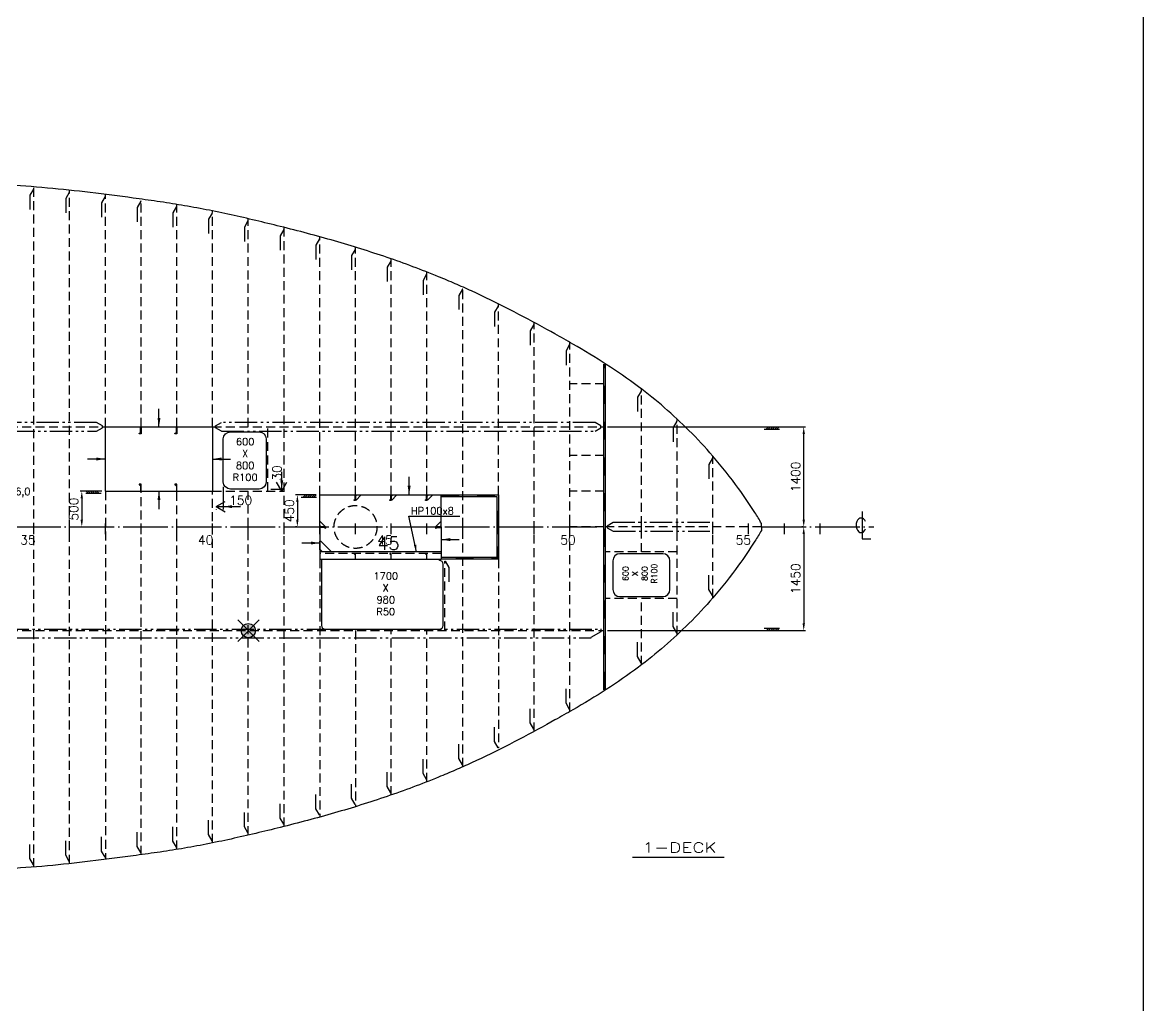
# Model space of a CAD drawing. Extents: x -86245 to 167090, y -69122 to 58950.
# Drawn here: x 25026 to 40714, y 14726 to 28477 of the extents above; entities that cross this region are included whole.
import ezdxf
from ezdxf.enums import TextEntityAlignment as Align

# ---------------------------------------------------------------- set-up
doc = ezdxf.new("R2010")
doc.units = 0
doc.header["$LTSCALE"] = 250
for name, pattern in [('CENTER', [3, 2.5, -0.25, 0, -0.25]), ('DASHED', [0.75, 0.5, -0.25]), ('JERNB', [2, 1, -1]), ('PHANTOM', [2.1, 1.25, -0.2, 0.125, -0.2, 0.125, -0.2])]:
    doc.linetypes.add(name, pattern=pattern)
doc.layers.get('0').update_dxf_attribs({"linetype": 'CONTINUOUS'})
doc.layers.get('DEFPOINTS').update_dxf_attribs({"linetype": 'CONTINUOUS'})
for name, color, linetype in [('POSNR', 2, 'CONTINUOUS'), ('S0CO1', 1, 'CONTINUOUS'), ('S0CO2', 2, 'CONTINUOUS'), ('S0CO5', 4, 'CONTINUOUS'), ('S0DA1', 1, 'DASHED'), ('S0DA3', 3, 'DASHED'), ('S0DIM', 2, 'CONTINUOUS'), ('S0PH1', 1, 'PHANTOM'), ('S0TX2', 2, 'CONTINUOUS'), ('U0CO1', 1, 'CONTINUOUS')]:
    doc.layers.add(name, color=color, linetype=linetype)
doc.styles.add('18', font='romans', dxfattribs={"height": 180})
doc.styles.add('ROMANS', font='romans.shx', dxfattribs={"height": 125})
doc.dimstyles.new('ROAR', dxfattribs={"dimscale": 0.4, "dimtxt": 150, "dimasz": 2.4, "dimexe": 100, "dimexo": 100, "dimgap": 400, "dimtad": 0, "dimdsep": 46, "dimtxsty": 'ROMANS', "dimblk1": 'PILB', "dimblk2": 'PILC', "dimsah": 1, "dimcen": 0, "dimclrd": 1, "dimclre": 1, "dimclrt": 2, "dimadec": 0, "dimazin": 0, "dimtfac": 1, "dimtmove": 2, "dimatfit": 3, "dimldrblk": 'PILB', "dimfxl": 100, "dimtvp": 100, "dimtolj": 1, "dimarcsym": 0})
doc.dimstyles.get("Standard").update_dxf_attribs({"dimscale": 50, "dimtxt": 125, "dimasz": 2, "dimexe": 0.5, "dimexo": 1, "dimgap": 1, "dimtad": 1, "dimdsep": 46, "dimtxsty": 'ROMANS', "dimcen": 1.5, "dimclrd": 1, "dimclre": 1, "dimclrt": 2, "dimazin": 2, "dimtfac": 1, "dimtmove": 2, "dimatfit": 3, "dimfxl": 1, "dimtvp": 100, "dimtolj": 1, "dimarcsym": 0})

# ---------------------------------------------------------------- blocks, each defined once
blk = doc.blocks.new('A$C775A635E')
at = {"layer": 'S0CO1', "color": 6}
blk.add_lwpolyline([(0, 0), (0, 58450), (-41050, 58450), (-41050, 0)], close=True, dxfattribs=at)
blk = doc.blocks.new('CL-MERKE')
at = {"layer": 'POSNR'}
blk.add_lwpolyline([(0, 191), (0, -191), (121, -191)], dxfattribs=at)
at = {"layer": 'POSNR', "style": 'ROMANS'}
blk.add_text('C', height=200, dxfattribs=at).set_placement((-107, -102))
blk = doc.blocks.new('A$C1D7675B8')
at = {"layer": 'S0TX2', "color": 1, "linetype": 'CENTER'}
for p, q in [((21500, 0), (30476, 0)), ((32680, 0), (34251, 0))]:
    blk.add_line(p, q, dxfattribs=at)
at = {"layer": 'S0TX2', "color": 2, "linetype": 'Continuous'}
for p, q in [((22500, -100), (22500, 50)), ((23000, -100), (23000, 50)), ((23500, -100), (23500, 50)), ((24000, -100), (24000, 50)), ((24500, -100), (24500, 50)), ((25000, -100), (25000, 50)), ((25500, -100), (25500, 50)), ((26000, -100), (26000, 50)), ((26500, -100), (26500, 50)), ((27000, -100), (27000, 50)), ((27500, -100), (27500, 50)), ((28000, -100), (28000, 50)), ((28500, -100), (28500, 50)), ((29000, -100), (29000, 50)), ((29500, -100), (29500, 50)), ((30000, -100), (30000, 50)), ((30500, -100), (30500, 50)), ((31000, -100), (31000, 50)), ((31500, -100), (31500, 50)), ((32000, -100), (32000, 50)), ((32500, -100), (32500, 50)), ((33000, -100), (33000, 50)), ((33500, -100), (33500, 50))]:
    blk.add_line(p, q, dxfattribs=at)
at = {"layer": 'S0CO1'}
blk.add_blockref('CL-MERKE', (34088, 26), dxfattribs=at)
at = {"layer": 'S0CO1', "color": 2, "linetype": 'ByBlock', "style": 'ROMANS'}
for s, p in [('35', (22308, -245)), ('40', (24796, -245)), ('45', (27306, -245)), ('50', (29866, -245)), ('55', (32320, -245))]:
    blk.add_text(s, height=125, dxfattribs=at).set_placement(p)
blk = doc.blocks.new('PLDIM2')
at = {"layer": 'S0TX2', "style": 'ROMANS'}
for s, p in [('P', (-19, 0)), ('L', (23, 0))]:
    blk.add_text(s, height=100, dxfattribs=at).set_placement(p)
blk.add_attdef('XX.X', (168, -1), '', height=100, dxfattribs=at)
blk = doc.blocks.new('PILL-O-U')
at = {"layer": 'S0TX2'}
h = blk.add_hatch(color=256, dxfattribs=at)
h.paths.add_polyline_path([(1, -1), (0, -1), (0, -100, 0.198881), (71, -71)])
h.paths.add_polyline_path([(0, -1), (-70, -71, 0.196266), (0, -100)])
h.paths.add_polyline_path([(0, -1), (0, 0), (-71, 71, 0.198912), (-100, 0, 0.201592), (-70, -71)])
h.paths.add_polyline_path([(0, 100, 0.198881), (-71, 71), (0, 0)])
h.paths.add_polyline_path([(71, 70, 0.201624), (0, 100), (0, 0), (1, -1)])
h.paths.add_polyline_path([(71, 70), (1, -1), (71, -71, 0.198912), (100, 0, 0.196235)])
at = {"layer": 'S0CO2'}
for p, q in [((151, -151), (-149, 149)), ((-149, -151), (151, 149))]:
    blk.add_line(p, q, dxfattribs=at)
blk.add_circle((0, 0), 100, dxfattribs=at)
blk = doc.blocks.new('HP80x7')
at = {"color": 0, "linetype": 'ByBlock'}
blk.add_lwpolyline([(17, -80, 0.773344), (19, -73), (8, -66, -0.267949), (6, -63), (6, 0), (0, 0), (0, -80), (17, -80)], format="xyb", dxfattribs=at)
blk = doc.blocks.new('HP100x7')
at = {"color": 0}
blk.add_lwpolyline([(0, 0), (0, -100), (20, -100, 0.767327), (24, -89), (10, -79, -0.267949), (7, -75), (7, 0)], format="xyb", close=True, dxfattribs=at)
blk = doc.blocks.new('SNIP-1')
at = {"color": 0, "linetype": 'PHANTOM'}
blk.add_lwpolyline([(0, 0), (0, -5), (87, -55), (287, -55)], dxfattribs=at)
blk = doc.blocks.new('KNE150')
at = {"layer": 'S0CO1', "color": 0}
blk.add_lwpolyline([(30, 0), (150, 0), (150, -15), (15, -150), (0, -150), (0, -30, 0.414214)], format="xyb", close=True, dxfattribs=at)
blk = doc.blocks.new('*D203')
at = {"layer": 'DEFPOINTS', "color": 0, "transparency": 16777216}
for p in [(30476, 1400), (33271, 1400), (33311, 0)]:
    blk.add_point(p, dxfattribs=at)
at = {"layer": 'S0TX2', "color": 1, "lineweight": -2, "transparency": 16777216}
for p, q in [((30526, 1400), (33296, 1400)), ((33271, 100), (33271, 1300)), ((33261, 0), (33246, 0))]:
    blk.add_line(p, q, dxfattribs=at)
at = {"layer": 'S0TX2', "color": 1, "transparency": 16777216}
for points in [[(33255, 1300), (33288, 1300), (33271, 1400)], [(33255, 100), (33288, 100), (33271, 0)]]:
    blk.add_solid(points, dxfattribs=at)
at = {"layer": 'S0TX2', "color": 2, "transparency": 16777216, "insert": (33159, 700), "char_height": 125, "attachment_point": 5, "rotation": 90, "style": 'ROMANS'}
blk.add_mtext('\\A1;1400', dxfattribs=at)
blk = doc.blocks.new('*D204')
at = {"layer": 'DEFPOINTS', "color": 0, "transparency": 16777216}
for p in [(33311, 0), (30476, -1450), (33271, -1450)]:
    blk.add_point(p, dxfattribs=at)
at = {"layer": 'S0TX2', "color": 1, "lineweight": -2, "transparency": 16777216}
for p, q in [((33261, 0), (33246, 0)), ((33271, -100), (33271, -1350)), ((30526, -1450), (33296, -1450))]:
    blk.add_line(p, q, dxfattribs=at)
at = {"layer": 'S0TX2', "color": 1, "transparency": 16777216}
for points in [[(33255, -100), (33288, -100), (33271, 0)], [(33255, -1350), (33288, -1350), (33271, -1450)]]:
    blk.add_solid(points, dxfattribs=at)
at = {"layer": 'S0TX2', "color": 2, "transparency": 16777216, "insert": (33159, -725), "char_height": 125, "attachment_point": 5, "rotation": 90, "style": 'ROMANS'}
blk.add_mtext('\\A1;1450', dxfattribs=at)
blk = doc.blocks.new('PILC')
at = {"color": 1, "linetype": 'ByBlock'}
blk.add_line((0, 0), (-250, 0), dxfattribs=at)
blk.add_solid([(-125, 21), (-125, -21), (0, 0)], dxfattribs=at)
blk = doc.blocks.new('*D207')
at = {"layer": 'DEFPOINTS', "color": 0, "transparency": 16777216}
for p in [(23500, 500), (23179, 0), (23170, 0)]:
    blk.add_point(p, dxfattribs=at)
at = {"layer": 'S0DIM', "color": 1, "lineweight": -2, "transparency": 16777216}
for p, q in [((23450, 500), (23145, 500)), ((23170, 400), (23170, 100)), ((23129, 0), (23145, 0))]:
    blk.add_line(p, q, dxfattribs=at)
at = {"layer": 'S0DIM', "color": 1, "transparency": 16777216}
for points in [[(23153, 400), (23186, 400), (23170, 500)], [(23153, 100), (23186, 100), (23170, 0)]]:
    blk.add_solid(points, dxfattribs=at)
at = {"layer": 'S0DIM', "color": 2, "transparency": 16777216, "insert": (23057, 250), "char_height": 125, "attachment_point": 5, "rotation": 90, "style": 'ROMANS'}
blk.add_mtext('\\A1;500', dxfattribs=at)
blk = doc.blocks.new('ST10011')
at = {"layer": 'S0CO1'}
for p, q in [((4.24, 0.65), (-0.08, 0.65)), ((0, 0), (0.65, 0.65)), ((0.6, 0), (1.25, 0.65)), ((1.2, 0), (1.85, 0.65)), ((1.8, 0), (2.45, 0.65)), ((2.4, 0), (3.05, 0.65)), ((3, 0), (3.65, 0.65))]:
    blk.add_line(p, q, dxfattribs=at)
blk = doc.blocks.new('*D208')
at = {"layer": 'DEFPOINTS', "color": 0, "transparency": 16777216}
for p in [(26500, 450), (26227, 0), (26186, 0)]:
    blk.add_point(p, dxfattribs=at)
at = {"layer": 'S0DIM', "color": 1, "lineweight": -2, "transparency": 16777216}
for p, q in [((26450, 450), (26161, 450)), ((26186, 350), (26186, 100)), ((26177, 0), (26161, 0))]:
    blk.add_line(p, q, dxfattribs=at)
at = {"layer": 'S0DIM', "color": 1, "transparency": 16777216}
for points in [[(26170, 350), (26203, 350), (26186, 450)], [(26170, 100), (26203, 100), (26186, 0)]]:
    blk.add_solid(points, dxfattribs=at)
at = {"layer": 'S0DIM', "color": 2, "transparency": 16777216, "insert": (26074, 225), "char_height": 125, "attachment_point": 5, "rotation": 90, "style": 'ROMANS'}
blk.add_mtext('\\A1;450', dxfattribs=at)
blk = doc.blocks.new('PILB')
at = {"color": 1}
for q in [(130, 75), (130, -75)]:
    blk.add_line((0, 0), q, dxfattribs=at)
at = {"color": 1, "linetype": 'ByBlock'}
blk.add_line((0, 0), (250, 0), dxfattribs=at)
blk = doc.blocks.new('*D209')
at = {"layer": 'DEFPOINTS', "color": 0, "transparency": 16777216}
for p in [(25775, 530), (25938, 500), (25968, 530)]:
    blk.add_point(p, dxfattribs=at)
at = {"layer": 'S0DIM', "color": 1, "lineweight": -2, "transparency": 16777216}
for p, q in [((25815, 530), (26008, 530)), ((25968, 531), (25968, 532)), ((25968, 500), (25968, 530)), ((25968, 499), (25968, 498)), ((25978, 500), (26008, 500))]:
    blk.add_line(p, q, dxfattribs=at)
at = {"layer": 'S0DIM', "color": 1, "lineweight": -2, "transparency": 16777216, "xscale": 0.9600000000000001, "yscale": 0.9600000000000001, "zscale": 0.9600000000000001}
for name, p, rotation in [('PILB', (25968, 500), 90), ('PILC', (25968, 530), 270)]:
    blk.add_blockref(name, p, dxfattribs=dict(at, rotation=rotation))
at = {"layer": 'S0DIM', "color": 2, "transparency": 16777216, "insert": (25901, 755), "char_height": 125, "attachment_point": 5, "rotation": 90, "style": 'ROMANS'}
blk.add_mtext('\\A1;30', dxfattribs=at)
blk = doc.blocks.new('*D210')
at = {"layer": 'DEFPOINTS', "color": 0, "transparency": 16777216}
for p in [(25150, 603), (25050, 289), (25150, 284)]:
    blk.add_point(p, dxfattribs=at)
at = {"layer": 'S0DIM', "color": 1, "lineweight": -2, "transparency": 16777216}
for p, q in [((25150, 563), (25150, 244)), ((25049, 284), (25048, 284)), ((25050, 284), (25150, 284)), ((25050, 249), (25050, 244)), ((25151, 284), (25152, 284))]:
    blk.add_line(p, q, dxfattribs=at)
at = {"layer": 'S0DIM', "color": 1, "lineweight": -2, "transparency": 16777216, "xscale": 0.9600000000000001, "yscale": 0.9600000000000001, "zscale": 0.9600000000000001}
blk.add_blockref('PILB', (25050, 284), dxfattribs=at)
at = {"layer": 'S0DIM', "color": 1, "lineweight": -2, "transparency": 16777216, "xscale": 0.9600000000000001, "yscale": 0.9600000000000001, "zscale": 0.9600000000000001, "rotation": 180}
blk.add_blockref('PILC', (25150, 284), dxfattribs=at)
at = {"layer": 'S0DIM', "color": 2, "transparency": 16777216, "insert": (25393, 372), "char_height": 125, "attachment_point": 5, "style": 'ROMANS'}
blk.add_mtext('\\A1;150', dxfattribs=at)
blk = doc.blocks.new('A$C404861FC')
at = {"layer": 'S0CO1', "color": 8}
for p, q in [((30476, -2278.703), (30476, 2278.703)), ((30500, -2278.703), (30500, 2278.703)), ((28200, -350), (26500, -350)), ((28175, -470), (28175, -450))]:
    blk.add_line(p, q, dxfattribs=at)
at = {"layer": 'S0CO1', "color": 8, "linetype": 'JERNB'}
blk.add_line((30488, -2278.703), (30488, 2278.703), dxfattribs=at)
at = {"layer": 'S0CO1', "color": 8}
blk.add_lwpolyline([(25650, 530), (25250, 530, -0.414213562), (25150, 630), (25150, 1230, -0.414213562), (25250, 1330), (25650, 1330, -0.414213562), (25750, 1230), (25750, 630, -0.414213562)], format="xyb", close=True, dxfattribs=at)
for points in [[(28200, 450), (29000, 450), (29000, -450), (28200, -450)], [(28200, 426), (28976, 426), (28976, -426), (28200, -426)]]:
    blk.add_lwpolyline(points, dxfattribs=at)
at = {"layer": 'S0CO1', "color": 8, "linetype": 'JERNB', "flags": 128}
blk.add_lwpolyline([(28200, 438), (28988, 438), (28988, -438), (28200, -438)], dxfattribs=at)
at = {"layer": 'S0CO5', "color": 8}
for p, q in [((23500, 1400), (25000, 1400)), ((23500, 500), (23500, 1400)), ((25000, 1400), (25000, 500)), ((23500, 500), (25000, 500)), ((26500, 0), (26500, 450)), ((26500, 450), (28200, 450)), ((28200, 0), (28200, 450)), ((26500, 0), (26500, -450)), ((28200, 0), (28200, -450)), ((26500, -450), (28200, -450))]:
    blk.add_line(p, q, dxfattribs=at)
at = {"layer": 'S0CO5', "color": 8, "flags": 128}
for points in [[(32680, 0), (32680, 50, 0.006613), (32587.676, 200, 0.015262), (32360, 536.058, 0.021822), (32000, 990.888, 0.018542), (31665.357, 1350, 0.017615), (31323.365, 1667.571, 0.017453), (30960, 1960.411, 0.018682), (30509.1, 2272.894, 0.01108), (30040.406, 2558, 0.002294), (29915.461, 2629.496, 0.00167), (29789.949, 2700), (29733.014, 2731.625), (29676, 2763.106, 0.006599), (29154.914, 3041.134, 0.011709), (28624, 3299.899, 0.005479), (28393.941, 3402.411, 0.005153), (28161.729, 3500, 0.01486), (27440.988, 3769.517, 0.011968), (26706.836, 4000, 0.005337), (26327.816, 4104.729, 0.003498), (25947, 4202.751, 0.006889), (25258.281, 4364.849, 0.012589), (24563.771, 4500, 0.00591), (24226.498, 4552.771, 0.002299), (23888.402, 4600, 0.003441), (23289.082, 4676.705, 0.007398), (22688.238, 4740.396, 0.009377), (22085.639, 4783.896, 0.013328)], [(32680, 0), (32680, -50, -0.006613), (32587.676, -200, -0.015262), (32360, -536.058, -0.021822), (32000, -990.888, -0.018542), (31665.357, -1350, -0.017615), (31323.365, -1667.571, -0.017453), (30960, -1960.411, -0.018682), (30509.1, -2272.894, -0.01108), (30040.406, -2558, -0.002294), (29915.461, -2629.496, -0.00167), (29789.949, -2700), (29733.014, -2731.625), (29676, -2763.106, -0.006599), (29154.914, -3041.134, -0.011709), (28624, -3299.899, -0.005479), (28393.941, -3402.411, -0.005153), (28161.729, -3500, -0.01486), (27440.988, -3769.517, -0.011968), (26706.836, -4000, -0.005337), (26327.816, -4104.729, -0.003498), (25947, -4202.751, -0.006889), (25258.281, -4364.849, -0.012589), (24563.771, -4500, -0.00591), (24226.498, -4552.771, -0.002299), (23888.402, -4600, -0.003441), (23289.082, -4676.705, -0.007398), (22688.238, -4740.396, -0.009377), (22085.639, -4783.896, -0.013328)]]:
    blk.add_lwpolyline(points, format="xyb", dxfattribs=at)
at = {"layer": 'S0DA1', "color": 8}
for p, q in [((22500, -4756.426), (22500, 4756.426)), ((23000, -4709.592), (23000, 4709.592)), ((23500, 1400), (23500, 4650.666)), ((24000, 1400), (24000, 4584.761)), ((24500, 1400), (24500, 4510.605)), ((25000, 1400), (25000, 4419.355)), ((25500, 1400), (25500, 4310.236)), ((26000, -4189.449), (26000, 4189.449)), ((26500, 450), (26500, 4058.232)), ((27000, 450), (27000, 3912.586)), ((27500, 450), (27500, 3749.269)), ((28000, 450), (28000, 3564.753)), ((28500, 0), (28500, 3355.903)), ((29000, 450), (29000, 3119.833)), ((29500, -2858.993), (29500, 2858.993)), ((30000, -2581.288), (30000, 2581.288)), ((30476, 2000), (30000, 2000)), ((31000, -350), (31000, 1930.181)), ((31500, -1509.157), (31500, 1509.157)), ((25775, 500), (25775, 1400)), ((30476, 1000), (30000, 1000)), ((32000, -990.888), (32000, 990.888)), ((23500, 500), (23500, -4650.666)), ((24000, -4584.761), (24000, 500)), ((24500, -4510.605), (24500, 500)), ((25000, -4419.355), (25000, 500)), ((25000, 500), (26000, 500)), ((25500, -4310.236), (25500, 500)), ((30476, 500), (30000, 500)), ((28500, -3355.903), (28500, 0)), ((30476, 0), (30000, 0)), ((28200, -370), (26500, -370)), ((26500, -450), (26500, -4058.232)), ((29000, -450), (29000, -3089.818)), ((31500, -350), (30500, -350)), ((28250, -1450), (28250, -480)), ((31500, -1000), (30500, -1000)), ((31000, -1930.181), (31000, -1000)), ((27000, -1450), (27000, -3912.586)), ((27500, -3749.269), (27500, -1450)), ((28000, -3564.753), (28000, -1450))]:
    blk.add_line(p, q, dxfattribs=at)
blk.add_circle((27000, 0), 300, dxfattribs=at)
at = {"layer": 'S0DA3', "color": 8}
for p, q in [((21024, 1400), (23500, 1400)), ((25000, 1400), (30476, 1400)), ((32680, 0), (30500, 0)), ((21024, -1450), (30476, -1450))]:
    blk.add_line(p, q, dxfattribs=at)
at = {"layer": 'S0PH1', "color": 8}
for p, q in [((21067.644, -1429.903), (30434.318, -1429.903)), ((21206.208, -1549.903), (30295.754, -1549.903))]:
    blk.add_line(p, q, dxfattribs=at)
for points in [[(23375.065, 1460), (21148.935, 1460), (21066.663, 1412.5), (21066.663, 1387.5), (21148.935, 1340), (23375.065, 1340)], [(23375.065, 1340), (23457.337, 1387.5), (23457.337, 1412.5), (23375.065, 1460)], [(25124.935, 1340), (25042.663, 1387.5), (25042.663, 1412.5), (25124.935, 1460)], [(30351.065, 1460), (25124.935, 1460)], [(30351.065, 1340), (30433.337, 1387.5), (30433.337, 1412.5), (30351.065, 1460)], [(25124.935, 1340), (30351.065, 1340)], [(31956.966, 60), (30604.19, 60), (30521.918, 12.5), (30521.918, -12.5), (30604.19, -60), (31956.966, -60)], [(30433.337, -1425), (30433.337, -1465), (30294.773, -1545)]]:
    blk.add_lwpolyline(points, dxfattribs=at)
at = {"layer": 'S0TX2', "color": 1}
blk.add_line((32156.744, -4624.374), (30874.425, -4624.374), dxfattribs=at)
at = {"layer": 'U0CO1', "color": 8}
blk.add_lwpolyline([(26525, -450), (26525, -1379.903, 0.414213562), (26575, -1429.903), (28175, -1429.903, 0.414213562), (28225, -1379.903), (28225, -520, 0.414213562), (28175, -470)], format="xyb", dxfattribs=at)
blk.add_lwpolyline([(30700, -375, 0.414213562), (30600, -475), (30600, -875, 0.414213562), (30700, -975), (31300, -975, 0.414213562), (31400, -875), (31400, -475, 0.414213562), (31300, -375)], format="xyb", close=True, dxfattribs=at)
at = {"layer": 'S0CO1', "color": 8}
for name, p, rotation in [('SNIP-1', (22500, 4726.411), 270), ('SNIP-1', (23000, 4679.578), 270), ('SNIP-1', (23500, 4620.651), 270), ('SNIP-1', (24000, 4554.746), 270), ('SNIP-1', (24500, 4480.59), 270), ('SNIP-1', (25000, 4389.34), 270), ('SNIP-1', (25500, 4280.222), 270), ('SNIP-1', (26000, 4159.434), 270), ('SNIP-1', (26500, 4028.217), 270), ('SNIP-1', (27000, 3882.571), 270), ('SNIP-1', (27500, 3719.254), 270), ('SNIP-1', (28000, 3534.738), 270), ('SNIP-1', (28500, 3325.888), 270), ('SNIP-1', (29000, 3089.818), 270), ('SNIP-1', (29500, 2828.978), 270), ('SNIP-1', (30000, 2551.273), 270), ('SNIP-1', (31000, 1900.166), 270), ('PILC', (24250, 1400), 270), ('SNIP-1', (31500, 1479.142), 270), ('PILC', (25000, 950), 180), ('SNIP-1', (32000, 960.873), 270), ('PILC', (27750, 450), 270), ('PILC', (24250, 500), 90), ('PILC', (28200, -177.118), 180), ('KNE150', (26500, -350), 90)]:
    blk.add_blockref(name, p, dxfattribs=dict(at, rotation=rotation))
for name, p, xscale, yscale, zscale, rotation in [('ST10011', (32928.223, 1400), 50, 50, 50, 180), ('ST10011', (23230.977, 500), -50, 50, 50, 180), ('ST10011', (26450, 450), 50, 50, 50, 180), ('KNE150', (26500, 0), 0.5, 0.5, 0.5, 90.0000000000016), ('KNE150', (28200, 0), -0.5, 0.5, 0.5, 269.9999999999984)]:
    blk.add_blockref(name, p, dxfattribs=dict(at, xscale=xscale, yscale=yscale, zscale=zscale, rotation=rotation))
for name, p in [('PILC', (23500, 950)), ('PILC', (26500, -225)), ('PILL-O-U', (25500, -1450))]:
    blk.add_blockref(name, p, dxfattribs=at)
blk.add_blockref('PLDIM2', (22070.331, 447.059), dxfattribs=at).add_auto_attribs({'XX.X': '6,0'})
for name, p, xscale, yscale, zscale in [('KNE150', (27000, 450), 0.5, 0.5, 0.5), ('KNE150', (27500, 450), 0.5, 0.5, 0.5), ('KNE150', (28000, 450), 0.5, 0.5, 0.5), ('ST10011', (32928.223, -1450), -50, 50, 50)]:
    blk.add_blockref(name, p, dxfattribs=dict(at, xscale=xscale, yscale=yscale, zscale=zscale))
at = {"layer": 'S0CO1', "color": 8, "xscale": -1}
for p, rotation in [((28251.03, -480), 90), ((32000, -960.873), 270), ((31500, -1479.142), 270), ((31000, -1900.166), 270), ((30000, -2551.273), 270), ((29500, -2828.978), 270), ((29000, -3089.818), 270), ((28500, -3325.888), 270), ((28000, -3534.738), 270), ((27500, -3719.254), 270), ((27000, -3882.571), 270), ((26500, -4028.217), 270), ((26000, -4159.434), 270), ((25500, -4280.222), 270), ((24500, -4480.59), 270), ((25000, -4389.34), 270), ((23500, -4620.651), 270), ((24000, -4554.746), 270), ((22500, -4726.411), 270), ((23000, -4679.578), 270)]:
    blk.add_blockref('SNIP-1', p, dxfattribs=dict(at, rotation=rotation))
at = {"layer": 'S0CO2', "color": 8, "xscale": -1}
for name, p in [('HP100x7', (24000, 1400)), ('HP100x7', (24500, 1400)), ('HP80x7', (27000, 450)), ('HP80x7', (27500, 450)), ('HP80x7', (28000, 450))]:
    blk.add_blockref(name, p, dxfattribs=at)
at = {"layer": 'S0CO2', "color": 8}
for name, p, rotation in [('HP100x7', (24000, 500), 180), ('HP100x7', (24500, 500), 180), ('HP80x7', (28200, 0), 269.999999999998), ('HP80x7', (27000, -450), 180), ('HP80x7', (27500, -450), 180), ('HP80x7', (28000, -450), 180)]:
    blk.add_blockref(name, p, dxfattribs=dict(at, rotation=rotation))
at = {"layer": 'S0CO2', "color": 8, "xscale": -1, "rotation": 90}
blk.add_blockref('HP80x7', (26500, 0), dxfattribs=at)
at = {"layer": 'S0CO1', "color": 8, "linetype": 'Continuous', "style": '18'}
blk.add_text('45', height=180, dxfattribs=at).set_placement((27306.396, -320.115))
at = {"layer": 'S0TX2', "style": 'ROMANS'}
blk.add_text('HP100x8', height=100, dxfattribs=at).set_placement((27776.353, 174.641))
at = {"layer": 'S0TX2', "color": 4, "style": 'ROMANS', "width": 1.35}
blk.add_text('1-DECK', height=140, dxfattribs=at).set_placement((31534.747, -4484.662), align=Align.MIDDLE)
at = {"layer": 'S0TX2', "char_height": 100, "width": 647.45811, "attachment_point": 2, "style": 'ROMANS'}
for s, insert in [('600\\PX\\P800\\PR100', (25455.823, 1242.855)), ('1700\\PX\\P980\\PR50', (27423.307, -635.731))]:
    blk.add_mtext(s, dxfattribs=dict(at, insert=insert))
at = {"layer": 'S0TX2', "insert": (30738.421, -652.995), "char_height": 80, "width": 517.96649, "attachment_point": 2, "rotation": 90, "style": 'ROMANS'}
blk.add_mtext('600\\PX\\P800\\PR100', dxfattribs=at)
at = {"layer": 'S0DIM', "color": 8}
dim = blk.add_linear_dim(base=(25968.057, 530), p1=(25938.293, 500), p2=(25775, 530), angle=90, text='30', dimstyle='ROAR', dxfattribs=at)
dim.commit()
dim.dimension.update_dxf_attribs({"geometry": '*D209', "text_midpoint": (25900.592, 754.594), "dimtype": 160})
for base, p1, p2, picture, middle in [((23169.665, 0), (23500, 500), (23178.811, 0), '*D207', (23057.165, 250)), ((26186.471, 0), (26500, 450), (26227.311, 0), '*D208', (26073.971, 225))]:
    dim = blk.add_linear_dim(base=base, p1=p1, p2=p2, angle=90, dimstyle='STANDARD', dxfattribs=at)
    dim.commit()
    dim.dimension.update_dxf_attribs({"geometry": picture, "text_midpoint": middle})
dim = blk.add_linear_dim(base=(25150, 284.262), p1=(25050, 289.231), p2=(25150, 603.499), text='150', dimstyle='ROAR', dxfattribs=at)
dim.commit()
dim.dimension.update_dxf_attribs({"geometry": '*D210', "text_midpoint": (25392.948, 371.597), "dimtype": 160})
at = {"layer": 'S0TX2', "color": 8}
for base, p2, picture, middle in [((33271.465, 1400), (30476, 1400), '*D203', (33158.965, 700)), ((33271.465, -1450), (30476, -1450), '*D204', (33158.965, -725))]:
    dim = blk.add_linear_dim(base=base, p1=(33311.254, 0), p2=p2, angle=90, dimstyle='STANDARD', dxfattribs=at)
    dim.commit()
    dim.dimension.update_dxf_attribs({"geometry": picture, "text_midpoint": middle})
blk.add_leader([(27853.777, -350), (27746.382, 152.173), (28458.187, 152.173)], dimstyle='STANDARD', override={"dimgap": 1, "dimtad": 0}, dxfattribs=at)

msp = doc.modelspace()

# ---------------------------------------------------------------- block references
at = {"layer": 'S0CO1', "linetype": 'ByBlock'}
for name, p in [('A$C775A635E', (40713.595, 0)), ('A$C1D7675B8', (2687.057, 21420.773))]:
    msp.add_blockref(name, p, dxfattribs=at)
at = {"layer": 'S0CO1'}
msp.add_blockref('A$C404861FC', (2687.057, 21420.773), dxfattribs=at)

doc.saveas('drawing.dxf')
